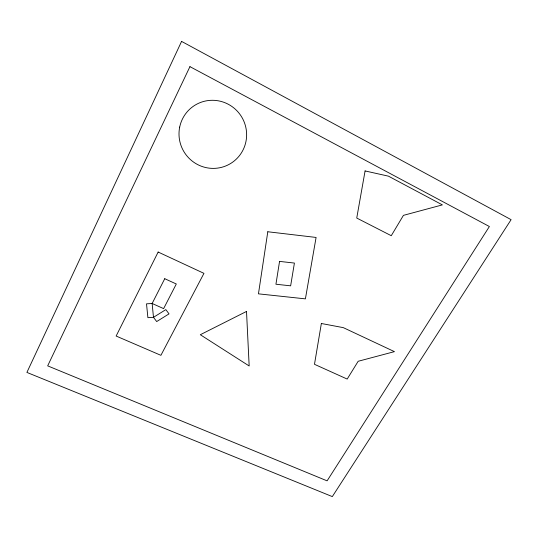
<?xml version="1.0" encoding="UTF-8"?>
<svg xmlns="http://www.w3.org/2000/svg" width="538" height="538" viewBox="0 0 538 538"><rect width="100%" height="100%" fill="white"/><g stroke="black" fill="none" stroke-linecap="round" stroke-linejoin="round"><path stroke-width="0.81" d="M267.796 231.757L258.455 293.842L305.402 298.866L316.088 237.44L267.796 231.757M279.552 261.394L275.933 284.232L290.641 285.833L294.414 263.069L279.552 261.394M321.361 323.499L314.481 364.307L347.192 379.068L358.173 361.274L394.441 351.637L343.311 327.642L321.361 323.499M365.08 170.936L356.741 218.051L391.267 235.705L403.433 215.355L442.377 204.891L388.436 176.155L365.08 170.936M181.582 41.399L26.9 372.417L332.316 496.601L511.1 219.665L181.582 41.399M189.941 66.645L47.674 365.86L327.104 480.851L489.385 226.525L189.941 66.645M158.152 252.04L116.134 336.042L160.902 355.329L203.949 273.351L158.152 252.04M164.749 278.704L152.14 303.486L153.478 317.326L156.692 321.563L169.026 313.883L165.838 309.612L153.478 317.326L147.896 317.682L146.511 303.836L152.14 303.486L163.619 308.617L176.303 283.99L164.749 278.704M246.512 311.435L200.311 334.723L249.168 365.975L246.512 311.435M179.692 127.082A34.17 33.692 59.8 0 0 223.492 166.78A34.17 33.692 59.8 0 0 235.267 109.16A34.17 33.692 59.8 0 0 179.692 127.082"/></g></svg>
